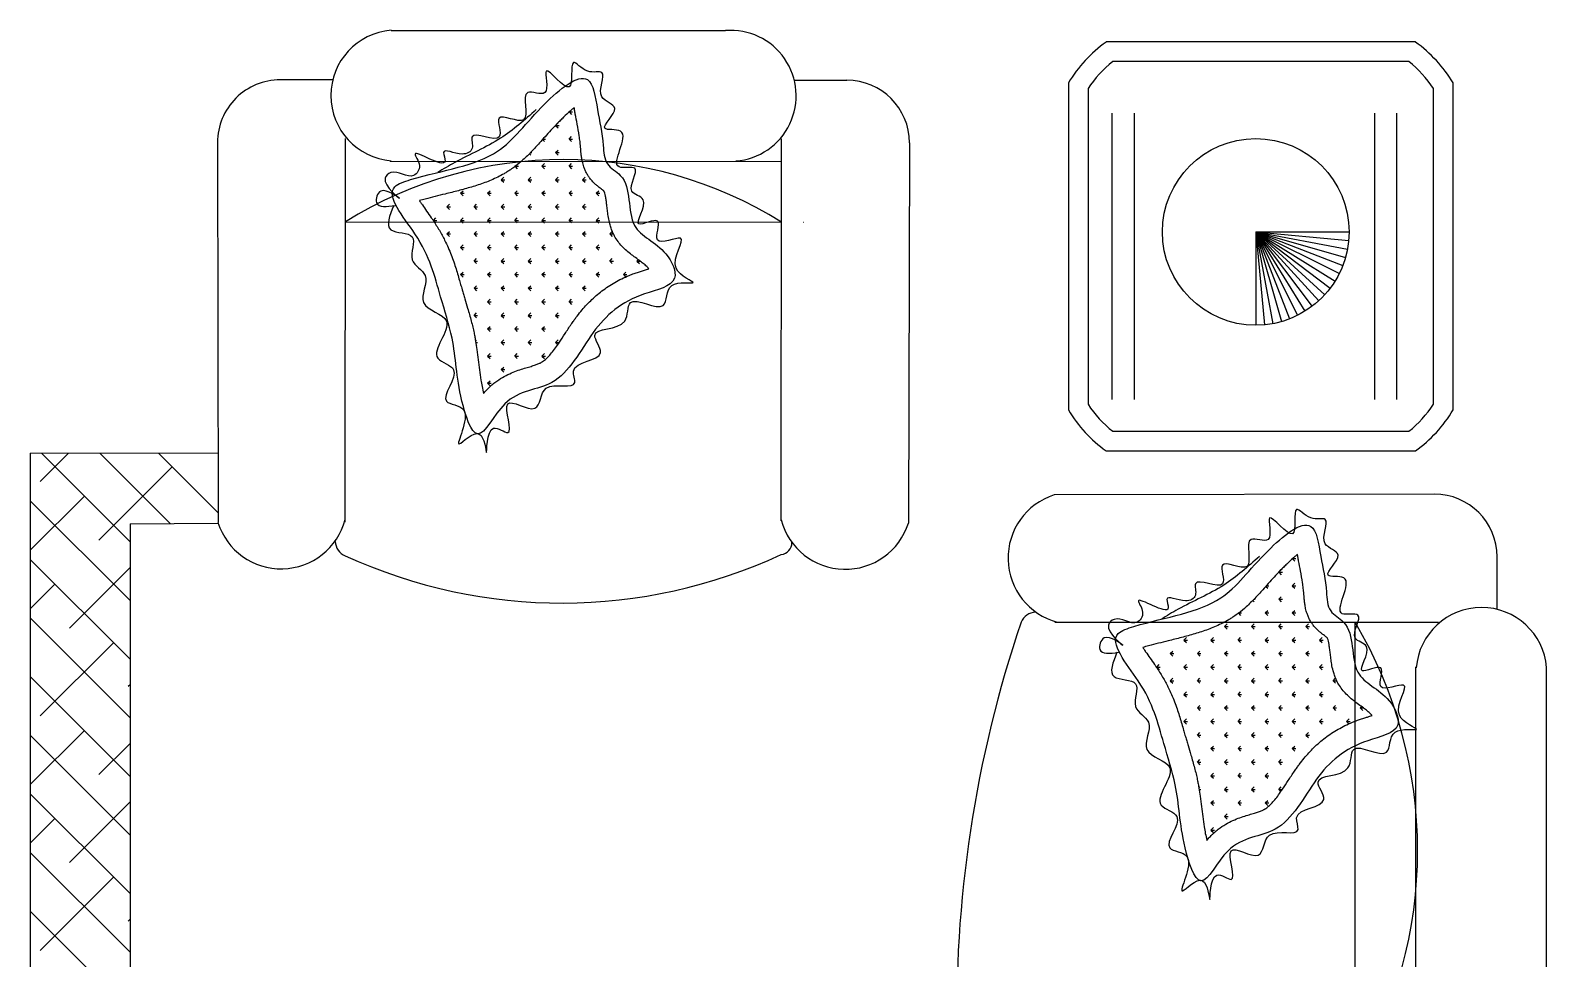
# Model space of a CAD drawing. Header units: millimetres. Extents: x 356 to 23963, y 1202 to 21076.
# Drawn here: x 21744 to 23751, y 3889 to 5118 of the extents above; entities that cross this region are included whole.
import ezdxf

# ---------------------------------------------------------------- set-up
doc = ezdxf.new("R2010")
doc.units = ezdxf.units.MM

msp = doc.modelspace()

# ---------------------------------------------------------------- linework, layer by layer
at = {"color": 0}
for p, q in [((22221.2, 5118.3), (22664, 5118)), ((23577.4, 5102.9), (23167.8, 5102.9)), ((23568.7, 5076.9), (23176.6, 5076.9)), ((22144, 5052.8), (22074.4, 5052.8)), ((22755.1, 5052.3), (22824.7, 5052.3)), ((23118, 5048.7), (23118, 4615.6)), ((23143.9, 5041.2), (23143.9, 4623.1)), ((23601.4, 4623.1), (23601.4, 5041.2)), ((23627.3, 4615.6), (23627.3, 5048.7)), ((22457, 5010.2), (22460.2, 5007)), ((22457.2, 5010.4), (22461.6, 5010.4)), ((23175.5, 5008.6), (23175.5, 4629.4)), ((23204.8, 5008.6), (23204.8, 4629.4)), ((23523.1, 5008.6), (23523.1, 4629.4)), ((23552.4, 5008.6), (23552.4, 4629.4)), ((22438.9, 4992.4), (22442.2, 4995.8)), ((22438.9, 4992.4), (22443.6, 4992.4)), ((22438.9, 4992.4), (22442.2, 4989)), ((21991.4, 4969.9), (21992.1, 4466.6)), ((22160.5, 4467.1), (22160.9, 4975.2)), ((22421.7, 4973.7), (22424.3, 4971.1)), ((22422.3, 4974.4), (22425.7, 4974.4)), ((22438.9, 4956.5), (22442.2, 4959.8)), ((22456.8, 4974.4), (22460.2, 4977.8)), ((22456.8, 4974.4), (22461.6, 4974.4)), ((22456.8, 4974.4), (22460.2, 4971.1)), ((22737.7, 4468.8), (22738.1, 4974.8)), ((22907.6, 4969.2), (22906.1, 4465.9)), ((22220.2, 4945.2), (22738, 4944.8)), ((22404.4, 4955), (22406.3, 4953.1)), ((22405.8, 4956.5), (22407.7, 4956.5)), ((22420.9, 4938.5), (22424.3, 4941.9)), ((22438.9, 4956.5), (22442.2, 4953.1)), ((22438.9, 4956.5), (22443.6, 4956.5)), ((22456.8, 4938.5), (22460.2, 4941.9)), ((22367, 4920.5), (22370.4, 4923.9)), ((22367, 4920.5), (22371.8, 4920.5)), ((22367, 4920.5), (22370.4, 4917.2)), ((22385.4, 4938.1), (22388.3, 4935.1)), ((22386, 4938.5), (22389.7, 4938.5)), ((22402.9, 4920.5), (22406.3, 4923.9)), ((22402.9, 4920.5), (22407.7, 4920.5)), ((22402.9, 4920.5), (22406.3, 4917.2)), ((22420.9, 4938.5), (22425.7, 4938.5)), ((22420.9, 4938.5), (22424.3, 4935.1)), ((22438.9, 4920.5), (22442.2, 4923.9)), ((22438.9, 4920.5), (22443.6, 4920.5)), ((22438.9, 4920.5), (22442.2, 4917.2)), ((22456.8, 4938.5), (22461.6, 4938.5)), ((22456.8, 4938.5), (22460.2, 4935.1)), ((22474.8, 4920.5), (22478.2, 4923.9)), ((22474.8, 4920.5), (22479.6, 4920.5)), ((22474.8, 4920.5), (22478.2, 4917.2)), ((22313.1, 4902.6), (22316.5, 4905.9)), ((22313.1, 4902.6), (22317.9, 4902.6)), ((22313.1, 4902.6), (22316.5, 4899.2)), ((22349, 4902.6), (22352.4, 4905.9)), ((22349, 4902.6), (22352.4, 4899.2)), ((22349, 4902.6), (22353.8, 4902.6)), ((22385, 4902.6), (22388.3, 4905.9)), ((22385, 4902.6), (22389.7, 4902.6)), ((22385, 4902.6), (22388.3, 4899.2)), ((22420.9, 4902.6), (22424.3, 4905.9)), ((22420.9, 4902.6), (22425.7, 4902.6)), ((22420.9, 4902.6), (22424.3, 4899.2)), ((22456.8, 4902.6), (22460.2, 4905.9)), ((22456.8, 4902.6), (22460.2, 4899.2)), ((22456.8, 4902.6), (22461.6, 4902.6)), ((22492.8, 4902.6), (22496.1, 4905.9)), ((22492.8, 4902.6), (22497.5, 4902.6)), ((22492.8, 4902.6), (22496.1, 4899.2)), ((22262.2, 4887.6), (22262.6, 4888)), ((22295.1, 4884.6), (22298.5, 4888)), ((22295.1, 4884.6), (22299.9, 4884.6)), ((22295.1, 4884.6), (22298.5, 4881.2)), ((22331.1, 4884.6), (22334.4, 4888)), ((22331.1, 4884.6), (22335.8, 4884.6)), ((22331.1, 4884.6), (22334.4, 4881.2)), ((22367, 4884.6), (22370.4, 4888)), ((22367, 4884.6), (22371.8, 4884.6)), ((22367, 4884.6), (22370.4, 4881.2)), ((22402.9, 4884.6), (22406.3, 4888)), ((22402.9, 4884.6), (22407.7, 4884.6)), ((22402.9, 4884.6), (22406.3, 4881.2)), ((22438.9, 4884.6), (22442.2, 4888)), ((22438.9, 4884.6), (22443.6, 4884.6)), ((22438.9, 4884.6), (22442.2, 4881.2)), ((22474.8, 4884.6), (22478.2, 4888)), ((22474.8, 4884.6), (22478.2, 4881.2)), ((22474.8, 4884.6), (22479.6, 4884.6)), ((22160.8, 4864.7), (22738, 4864.3)), ((22277.2, 4866.6), (22280.5, 4870)), ((22277.2, 4866.6), (22281.9, 4866.6)), ((22277.2, 4866.6), (22280.5, 4863.3)), ((22313.1, 4866.6), (22316.5, 4870)), ((22313.1, 4866.6), (22317.9, 4866.6)), ((22313.1, 4866.6), (22316.5, 4863.3)), ((22349, 4866.6), (22352.4, 4870)), ((22349, 4866.6), (22352.4, 4863.3)), ((22349, 4866.6), (22353.8, 4866.6)), ((22385, 4866.6), (22388.3, 4870)), ((22385, 4866.6), (22389.7, 4866.6)), ((22385, 4866.6), (22388.3, 4863.3)), ((22420.9, 4866.6), (22424.3, 4870)), ((22420.9, 4866.6), (22425.7, 4866.6)), ((22420.9, 4866.6), (22424.3, 4863.3)), ((22456.8, 4866.6), (22460.2, 4870)), ((22456.8, 4866.6), (22461.6, 4866.6)), ((22456.8, 4866.6), (22460.2, 4863.3)), ((22492.8, 4866.6), (22496.1, 4870)), ((22492.8, 4866.6), (22497.5, 4866.6)), ((22492.8, 4866.6), (22496.1, 4863.3)), ((22767.3, 4864.3), (22767.5, 4864.3)), ((22295.1, 4848.7), (22298.5, 4852)), ((22295.1, 4848.7), (22298.5, 4845.3)), ((22295.1, 4848.7), (22299.9, 4848.7)), ((22331.1, 4848.7), (22334.4, 4852)), ((22331.1, 4848.7), (22334.4, 4845.3)), ((22331.1, 4848.7), (22335.8, 4848.7)), ((22367, 4848.7), (22370.4, 4852)), ((22367, 4848.7), (22371.8, 4848.7)), ((22367, 4848.7), (22370.4, 4845.3)), ((22402.9, 4848.7), (22406.3, 4852)), ((22402.9, 4848.7), (22406.3, 4845.3)), ((22402.9, 4848.7), (22407.7, 4848.7)), ((22438.9, 4848.7), (22442.2, 4852)), ((22438.9, 4848.7), (22442.2, 4845.3)), ((22438.9, 4848.7), (22443.6, 4848.7)), ((22474.8, 4848.7), (22478.2, 4852)), ((22474.8, 4848.7), (22479.6, 4848.7)), ((22474.8, 4848.7), (22478.2, 4845.3)), ((22510.7, 4848.7), (22514.1, 4852)), ((22510.7, 4848.7), (22515.5, 4848.7)), ((22510.7, 4848.7), (22514.1, 4845.3)), ((23366, 4851.4), (23489.6, 4851.4)), ((23366, 4851.4), (23489.1, 4840)), ((23366, 4851.4), (23487.5, 4828.7)), ((23366, 4851.4), (23484.9, 4817.6)), ((23366, 4851.4), (23481.3, 4806.8)), ((23366, 4851.4), (23476.7, 4796.3)), ((23366, 4851.4), (23471.1, 4786.4)), ((23366, 4851.4), (23464.7, 4777)), ((23366, 4851.4), (23457.4, 4768.2)), ((23366, 4851.4), (23449.3, 4760.1)), ((23366, 4851.4), (23440.5, 4752.8)), ((23366, 4851.4), (23431.1, 4746.4)), ((23366, 4851.4), (23421.1, 4740.8)), ((23366, 4851.4), (23410.7, 4736.2)), ((23366, 4851.4), (23399.9, 4732.6)), ((23366, 4851.4), (23388.7, 4729.9)), ((23366, 4851.4), (23377.4, 4728.4)), ((23366, 4851.4), (23366, 4727.8)), ((22313.1, 4830.7), (22316.5, 4834.1)), ((22313.1, 4830.7), (22317.9, 4830.7)), ((22313.1, 4830.7), (22316.5, 4827.3)), ((22349, 4830.7), (22352.4, 4834.1)), ((22349, 4830.7), (22352.4, 4827.3)), ((22349, 4830.7), (22353.8, 4830.7)), ((22385, 4830.7), (22388.3, 4834.1)), ((22385, 4830.7), (22389.7, 4830.7)), ((22385, 4830.7), (22388.3, 4827.3)), ((22420.9, 4830.7), (22424.3, 4834.1)), ((22420.9, 4830.7), (22425.7, 4830.7)), ((22420.9, 4830.7), (22424.3, 4827.3)), ((22456.8, 4830.7), (22460.2, 4834.1)), ((22456.8, 4830.7), (22460.2, 4827.3)), ((22456.8, 4830.7), (22461.6, 4830.7)), ((22492.8, 4830.7), (22496.1, 4834.1)), ((22492.8, 4830.7), (22496.1, 4827.3)), ((22492.8, 4830.7), (22497.5, 4830.7)), ((22313.1, 4794.8), (22316.5, 4798.1)), ((22331.1, 4812.7), (22334.4, 4816.1)), ((22331.1, 4812.7), (22334.4, 4809.4)), ((22331.1, 4812.7), (22335.8, 4812.7)), ((22349, 4794.8), (22352.4, 4798.1)), ((22367, 4812.7), (22370.4, 4816.1)), ((22367, 4812.7), (22370.4, 4809.4)), ((22367, 4812.7), (22371.8, 4812.7)), ((22385, 4794.8), (22388.3, 4798.1)), ((22402.9, 4812.7), (22406.3, 4816.1)), ((22402.9, 4812.7), (22406.3, 4809.4)), ((22402.9, 4812.7), (22407.7, 4812.7)), ((22420.9, 4794.8), (22424.3, 4798.1)), ((22438.9, 4812.7), (22442.2, 4816.1)), ((22438.9, 4812.7), (22443.6, 4812.7)), ((22438.9, 4812.7), (22442.2, 4809.4)), ((22456.8, 4794.8), (22460.2, 4798.1)), ((22474.8, 4812.7), (22478.2, 4816.1)), ((22474.8, 4812.7), (22478.2, 4809.4)), ((22474.8, 4812.7), (22479.6, 4812.7)), ((22492.8, 4794.8), (22496.1, 4798.1)), ((22510.7, 4812.7), (22514.1, 4816.1)), ((22510.7, 4812.7), (22515.5, 4812.7)), ((22510.7, 4812.7), (22514.1, 4809.4)), ((22528.7, 4794.8), (22532.1, 4798.1)), ((22546.7, 4812.7), (22548.5, 4814.6)), ((22546.7, 4812.7), (22550, 4809.4)), ((22546.7, 4812.7), (22551, 4812.7)), ((22313.1, 4794.8), (22317.9, 4794.8)), ((22313.1, 4794.8), (22316.5, 4791.4)), ((22331.1, 4776.8), (22334.4, 4780.2)), ((22349, 4794.8), (22352.4, 4791.4)), ((22349, 4794.8), (22353.8, 4794.8)), ((22367, 4776.8), (22370.4, 4780.2)), ((22385, 4794.8), (22388.3, 4791.4)), ((22385, 4794.8), (22389.7, 4794.8)), ((22402.9, 4776.8), (22406.3, 4780.2)), ((22420.9, 4794.8), (22425.7, 4794.8)), ((22420.9, 4794.8), (22424.3, 4791.4)), ((22438.9, 4776.8), (22442.2, 4780.2)), ((22456.8, 4794.8), (22461.6, 4794.8)), ((22456.8, 4794.8), (22460.2, 4791.4)), ((22474.8, 4776.8), (22478.2, 4780.2)), ((22492.8, 4794.8), (22497.5, 4794.8)), ((22492.8, 4794.8), (22496.1, 4791.4)), ((22528.7, 4794.8), (22533.5, 4794.8)), ((22528.7, 4794.8), (22531.8, 4791.7)), ((22331.1, 4776.8), (22335.8, 4776.8)), ((22331.1, 4776.8), (22334.4, 4773.4)), ((22349, 4758.8), (22352.4, 4762.2)), ((22349, 4758.8), (22352.4, 4755.5)), ((22349, 4758.8), (22353.8, 4758.8)), ((22367, 4776.8), (22371.8, 4776.8)), ((22367, 4776.8), (22370.4, 4773.4)), ((22385, 4758.8), (22388.3, 4762.2)), ((22385, 4758.8), (22389.7, 4758.8)), ((22385, 4758.8), (22388.3, 4755.5)), ((22402.9, 4776.8), (22406.3, 4773.4)), ((22402.9, 4776.8), (22407.7, 4776.8)), ((22420.9, 4758.8), (22424.3, 4762.2)), ((22420.9, 4758.8), (22425.7, 4758.8)), ((22420.9, 4758.8), (22424.3, 4755.5)), ((22438.9, 4776.8), (22442.2, 4773.4)), ((22438.9, 4776.8), (22443.6, 4776.8)), ((22456.8, 4758.8), (22460.2, 4762.2)), ((22456.8, 4758.8), (22460.2, 4755.5)), ((22456.8, 4758.8), (22461.6, 4758.8)), ((22474.8, 4776.8), (22479.6, 4776.8)), ((22474.8, 4776.8), (22478.2, 4773.4)), ((22331.1, 4740.9), (22334.4, 4744.2)), ((22331.1, 4740.9), (22335.8, 4740.9)), ((22331.1, 4740.9), (22334.4, 4737.5)), ((22367, 4740.9), (22370.4, 4744.2)), ((22367, 4740.9), (22371.8, 4740.9)), ((22367, 4740.9), (22370.4, 4737.5)), ((22402.9, 4740.9), (22406.3, 4744.2)), ((22402.9, 4740.9), (22407.7, 4740.9)), ((22402.9, 4740.9), (22406.3, 4737.5)), ((22438.9, 4740.9), (22442.2, 4744.2)), ((22438.9, 4740.9), (22442.2, 4737.5)), ((22438.9, 4740.9), (22443.6, 4740.9)), ((22349, 4722.9), (22352.4, 4726.3)), ((22349, 4722.9), (22352.4, 4719.5)), ((22349, 4722.9), (22353.8, 4722.9)), ((22385, 4722.9), (22388.3, 4726.3)), ((22385, 4722.9), (22389.7, 4722.9)), ((22385, 4722.9), (22388.3, 4719.5)), ((22420.9, 4722.9), (22424.3, 4726.3)), ((22420.9, 4722.9), (22425.7, 4722.9)), ((22420.9, 4722.9), (22424.3, 4719.5)), ((22333.1, 4706.9), (22334.4, 4708.3)), ((22333.4, 4704.9), (22335.8, 4704.9)), ((22333.8, 4702.2), (22334.4, 4701.6)), ((22367, 4704.9), (22370.4, 4708.3)), ((22367, 4704.9), (22370.4, 4701.6)), ((22367, 4704.9), (22371.8, 4704.9)), ((22402.9, 4704.9), (22406.3, 4708.3)), ((22402.9, 4704.9), (22407.7, 4704.9)), ((22402.9, 4704.9), (22406.3, 4701.6)), ((22438.9, 4704.9), (22442.2, 4708.3)), ((22438.9, 4704.9), (22441.8, 4702)), ((22438.9, 4704.9), (22443.6, 4704.9)), ((22349, 4687), (22352.4, 4690.3)), ((22349, 4687), (22353.8, 4687)), ((22349, 4687), (22352.4, 4683.6)), ((22385, 4687), (22388.3, 4690.3)), ((22385, 4687), (22389.7, 4687)), ((22385, 4687), (22388.3, 4683.6)), ((22420.9, 4687), (22424.3, 4690.3)), ((22420.9, 4687), (22425.7, 4687)), ((22420.9, 4687), (22424.3, 4683.6)), ((22367, 4669), (22370.4, 4672.4)), ((22367, 4669), (22371.8, 4669)), ((22367, 4669), (22370.4, 4665.6)), ((22349, 4651), (22352.4, 4654.4)), ((22349, 4651), (22353.8, 4651)), ((22349, 4651), (22352.4, 4647.7)), ((23176.6, 4587.4), (23568.7, 4587.4)), ((21743.6, 4558.4), (21991.9, 4558.7)), ((21743.6, 4558.4), (21743.6, 2198.3)), ((21794.3, 4558.4), (21756.8, 4521)), ((21875.8, 4440.9), (21758.2, 4558.4)), ((21929.3, 4464.9), (21835.8, 4558.4)), ((21992, 4479.8), (21913.4, 4558.4)), ((23167.8, 4561.5), (23577.4, 4561.5)), ((21931.5, 4540.4), (21834.5, 4443.3)), ((21815.1, 4501.6), (21743.6, 4430.1)), ((23602.5, 4504.1), (23099.2, 4503.1)), ((21875.8, 4363.2), (21743.6, 4495.4)), ((21875.8, 4464.9), (21992.3, 4465.9)), ((21875.8, 4464.9), (21875.8, 2284)), ((21875.8, 4285.6), (21743.6, 4417.8)), ((23414.6, 4418.6), (23417.8, 4415.4)), ((23414.7, 4418.8), (23419.2, 4418.8)), ((23685.5, 4351.6), (23685.5, 4421.2)), ((21875.8, 4407), (21795.6, 4326.9)), ((23396.5, 4400.8), (23399.8, 4404.2)), ((23396.5, 4400.8), (23401.2, 4400.8)), ((23396.5, 4400.8), (23399.8, 4397.4)), ((21776.2, 4385.1), (21743.6, 4352.5)), ((23379.2, 4382.1), (23381.9, 4379.5)), ((23379.9, 4382.8), (23383.3, 4382.8)), ((23414.4, 4382.8), (23417.8, 4386.2)), ((23414.4, 4382.8), (23417.8, 4379.5)), ((23414.4, 4382.8), (23419.2, 4382.8)), ((23362, 4363.4), (23363.9, 4361.5)), ((23363.4, 4364.9), (23365.3, 4364.9)), ((23396.5, 4364.9), (23399.8, 4368.2)), ((23396.5, 4364.9), (23399.8, 4361.5)), ((23396.5, 4364.9), (23401.2, 4364.9)), ((21875.8, 4208), (21743.6, 4340.2)), ((23343, 4346.5), (23345.9, 4343.5)), ((23343.5, 4346.9), (23347.3, 4346.9)), ((23378.5, 4346.9), (23381.9, 4350.3)), ((23378.5, 4346.9), (23383.3, 4346.9)), ((23378.5, 4346.9), (23381.9, 4343.5)), ((23414.4, 4346.9), (23417.8, 4350.3)), ((23414.4, 4346.9), (23419.2, 4346.9)), ((23414.4, 4346.9), (23417.8, 4343.5)), ((23099.9, 4334.6), (23608, 4334.6)), ((23324.6, 4328.9), (23328, 4332.3)), ((23324.6, 4328.9), (23328, 4325.6)), ((23324.6, 4328.9), (23329.4, 4328.9)), ((23360.5, 4328.9), (23363.9, 4332.3)), ((23360.5, 4328.9), (23365.3, 4328.9)), ((23360.5, 4328.9), (23363.9, 4325.6)), ((23396.5, 4328.9), (23399.8, 4332.3)), ((23396.5, 4328.9), (23399.8, 4325.6)), ((23396.5, 4328.9), (23401.2, 4328.9)), ((23432.4, 4328.9), (23435.8, 4332.3)), ((23432.4, 4328.9), (23437.2, 4328.9)), ((23432.4, 4328.9), (23435.8, 4325.6)), ((23497.5, 2505.6), (23497.5, 4334.6)), ((21853.9, 4307.5), (21756.8, 4210.5)), ((23219.8, 4296), (23220.2, 4296.4)), ((23252.7, 4293), (23256.1, 4296.4)), ((23270.7, 4311), (23274.1, 4314.3)), ((23270.7, 4311), (23274.1, 4307.6)), ((23270.7, 4311), (23275.5, 4311)), ((23288.7, 4293), (23292, 4296.4)), ((23306.6, 4311), (23310, 4314.3)), ((23306.6, 4311), (23310, 4307.6)), ((23306.6, 4311), (23311.4, 4311)), ((23324.6, 4293), (23328, 4296.4)), ((23342.6, 4311), (23345.9, 4314.3)), ((23342.6, 4311), (23347.3, 4311)), ((23342.6, 4311), (23345.9, 4307.6)), ((23360.5, 4293), (23363.9, 4296.4)), ((23378.5, 4311), (23381.9, 4314.3)), ((23378.5, 4311), (23383.3, 4311)), ((23378.5, 4311), (23381.9, 4307.6)), ((23396.5, 4293), (23399.8, 4296.4)), ((23414.4, 4311), (23417.8, 4314.3)), ((23414.4, 4311), (23419.2, 4311)), ((23414.4, 4311), (23417.8, 4307.6)), ((23432.4, 4293), (23435.8, 4296.4)), ((23450.4, 4311), (23453.7, 4314.3)), ((23450.4, 4311), (23455.1, 4311)), ((23450.4, 4311), (23453.7, 4307.6)), ((23234.8, 4275), (23238.1, 4278.4)), ((23252.7, 4293), (23257.5, 4293)), ((23252.7, 4293), (23256.1, 4289.6)), ((23270.7, 4275), (23274.1, 4278.4)), ((23288.7, 4293), (23292, 4289.6)), ((23288.7, 4293), (23293.4, 4293)), ((23306.6, 4275), (23310, 4278.4)), ((23324.6, 4293), (23329.4, 4293)), ((23324.6, 4293), (23328, 4289.6)), ((23342.6, 4275), (23345.9, 4278.4)), ((23360.5, 4293), (23365.3, 4293)), ((23360.5, 4293), (23363.9, 4289.6)), ((23378.5, 4275), (23381.9, 4278.4)), ((23396.5, 4293), (23401.2, 4293)), ((23396.5, 4293), (23399.8, 4289.6)), ((23414.4, 4275), (23417.8, 4278.4)), ((23432.4, 4293), (23437.2, 4293)), ((23432.4, 4293), (23435.8, 4289.6)), ((23450.4, 4275), (23453.7, 4278.4)), ((21875.8, 4130.4), (21743.6, 4262.6)), ((23234.8, 4275), (23238.1, 4271.7)), ((23234.8, 4275), (23239.5, 4275)), ((23252.7, 4257.1), (23256.1, 4260.4)), ((23252.7, 4257.1), (23257.5, 4257.1)), ((23252.7, 4257.1), (23256.1, 4253.7)), ((23270.7, 4275), (23274.1, 4271.7)), ((23270.7, 4275), (23275.5, 4275)), ((23288.7, 4257.1), (23292, 4260.4)), ((23288.7, 4257.1), (23293.4, 4257.1)), ((23288.7, 4257.1), (23292, 4253.7)), ((23306.6, 4275), (23310, 4271.7)), ((23306.6, 4275), (23311.4, 4275)), ((23324.6, 4257.1), (23328, 4260.4)), ((23324.6, 4257.1), (23329.4, 4257.1)), ((23324.6, 4257.1), (23328, 4253.7)), ((23342.6, 4275), (23347.3, 4275)), ((23342.6, 4275), (23345.9, 4271.7)), ((23360.5, 4257.1), (23363.9, 4260.4)), ((23360.5, 4257.1), (23365.3, 4257.1)), ((23360.5, 4257.1), (23363.9, 4253.7)), ((23378.5, 4275), (23383.3, 4275)), ((23378.5, 4275), (23381.9, 4271.7)), ((23396.5, 4257.1), (23399.8, 4260.4)), ((23396.5, 4257.1), (23401.2, 4257.1)), ((23396.5, 4257.1), (23399.8, 4253.7)), ((23414.4, 4275), (23419.2, 4275)), ((23414.4, 4275), (23417.8, 4271.7)), ((23432.4, 4257.1), (23435.8, 4260.4)), ((23432.4, 4257.1), (23437.2, 4257.1)), ((23432.4, 4257.1), (23435.8, 4253.7)), ((23450.4, 4275), (23455.1, 4275)), ((23450.4, 4275), (23453.7, 4271.7)), ((23468.3, 4257.1), (23471.7, 4260.4)), ((23468.3, 4257.1), (23473.1, 4257.1)), ((23468.3, 4257.1), (23471.7, 4253.7)), ((23578, 2565), (23578, 4275.3)), ((23751.1, 2565.8), (23751.1, 4274.5)), ((21875.8, 4251.8), (21873.3, 4249.3)), ((23270.7, 4239.1), (23274.1, 4242.5)), ((23270.7, 4239.1), (23274.1, 4235.7)), ((23270.7, 4239.1), (23275.5, 4239.1)), ((23306.6, 4239.1), (23310, 4242.5)), ((23306.6, 4239.1), (23310, 4235.7)), ((23306.6, 4239.1), (23311.4, 4239.1)), ((23342.6, 4239.1), (23345.9, 4242.5)), ((23342.6, 4239.1), (23347.3, 4239.1)), ((23342.6, 4239.1), (23345.9, 4235.7)), ((23378.5, 4239.1), (23381.9, 4242.5)), ((23378.5, 4239.1), (23383.3, 4239.1)), ((23378.5, 4239.1), (23381.9, 4235.7)), ((23414.4, 4239.1), (23417.8, 4242.5)), ((23414.4, 4239.1), (23419.2, 4239.1)), ((23414.4, 4239.1), (23417.8, 4235.7)), ((23450.4, 4239.1), (23453.7, 4242.5)), ((23450.4, 4239.1), (23455.1, 4239.1)), ((23450.4, 4239.1), (23453.7, 4235.7)), ((23288.7, 4221.1), (23292, 4224.5)), ((23288.7, 4221.1), (23293.4, 4221.1)), ((23288.7, 4221.1), (23292, 4217.8)), ((23324.6, 4221.1), (23328, 4224.5)), ((23324.6, 4221.1), (23328, 4217.8)), ((23324.6, 4221.1), (23329.4, 4221.1)), ((23360.5, 4221.1), (23363.9, 4224.5)), ((23360.5, 4221.1), (23365.3, 4221.1)), ((23360.5, 4221.1), (23363.9, 4217.8)), ((23396.5, 4221.1), (23399.8, 4224.5)), ((23396.5, 4221.1), (23401.2, 4221.1)), ((23396.5, 4221.1), (23399.8, 4217.8)), ((23432.4, 4221.1), (23435.8, 4224.5)), ((23432.4, 4221.1), (23435.8, 4217.8)), ((23432.4, 4221.1), (23437.2, 4221.1)), ((23468.3, 4221.1), (23471.7, 4224.5)), ((23468.3, 4221.1), (23473.1, 4221.1)), ((23468.3, 4221.1), (23471.7, 4217.8)), ((23504.3, 4221.1), (23506.1, 4222.9)), ((23504.3, 4221.1), (23508.6, 4221.1)), ((23504.3, 4221.1), (23507.6, 4217.8)), ((23270.7, 4203.2), (23274.1, 4206.5)), ((23270.7, 4203.2), (23275.5, 4203.2)), ((23270.7, 4203.2), (23274.1, 4199.8)), ((23306.6, 4203.2), (23310, 4206.5)), ((23306.6, 4203.2), (23310, 4199.8)), ((23306.6, 4203.2), (23311.4, 4203.2)), ((23342.6, 4203.2), (23345.9, 4206.5)), ((23342.6, 4203.2), (23347.3, 4203.2)), ((23342.6, 4203.2), (23345.9, 4199.8)), ((23378.5, 4203.2), (23381.9, 4206.5)), ((23378.5, 4203.2), (23383.3, 4203.2)), ((23378.5, 4203.2), (23381.9, 4199.8)), ((23414.4, 4203.2), (23417.8, 4206.5)), ((23414.4, 4203.2), (23419.2, 4203.2)), ((23414.4, 4203.2), (23417.8, 4199.8)), ((23450.4, 4203.2), (23453.7, 4206.5)), ((23450.4, 4203.2), (23453.7, 4199.8)), ((23450.4, 4203.2), (23455.1, 4203.2)), ((23486.3, 4203.2), (23489.7, 4206.5)), ((23486.3, 4203.2), (23489.3, 4200.1)), ((23486.3, 4203.2), (23491.1, 4203.2)), ((21815.1, 4191.1), (21743.6, 4119.6)), ((21875.8, 4052.8), (21743.6, 4184.9)), ((23288.7, 4185.2), (23292, 4188.6)), ((23288.7, 4185.2), (23293.4, 4185.2)), ((23288.7, 4185.2), (23292, 4181.8)), ((23324.6, 4185.2), (23328, 4188.6)), ((23324.6, 4185.2), (23329.4, 4185.2)), ((23324.6, 4185.2), (23328, 4181.8)), ((23360.5, 4185.2), (23363.9, 4188.6)), ((23360.5, 4185.2), (23365.3, 4185.2)), ((23360.5, 4185.2), (23363.9, 4181.8)), ((23396.5, 4185.2), (23399.8, 4188.6)), ((23396.5, 4185.2), (23401.2, 4185.2)), ((23396.5, 4185.2), (23399.8, 4181.8)), ((23432.4, 4185.2), (23435.8, 4188.6)), ((23432.4, 4185.2), (23437.2, 4185.2)), ((23432.4, 4185.2), (23435.8, 4181.8)), ((21875.8, 4174.2), (21834.5, 4132.9)), ((23306.6, 4167.2), (23310, 4170.6)), ((23306.6, 4167.2), (23310, 4163.9)), ((23306.6, 4167.2), (23311.4, 4167.2)), ((23342.6, 4167.2), (23345.9, 4170.6)), ((23342.6, 4167.2), (23347.3, 4167.2)), ((23342.6, 4167.2), (23345.9, 4163.9)), ((23378.5, 4167.2), (23381.9, 4170.6)), ((23378.5, 4167.2), (23383.3, 4167.2)), ((23378.5, 4167.2), (23381.9, 4163.9)), ((23414.4, 4167.2), (23417.8, 4170.6)), ((23414.4, 4167.2), (23419.2, 4167.2)), ((23414.4, 4167.2), (23417.8, 4163.9)), ((23288.7, 4149.3), (23292, 4152.6)), ((23288.7, 4149.3), (23293.4, 4149.3)), ((23288.7, 4149.3), (23292, 4145.9)), ((23324.6, 4149.3), (23328, 4152.6)), ((23324.6, 4149.3), (23329.4, 4149.3)), ((23324.6, 4149.3), (23328, 4145.9)), ((23360.5, 4149.3), (23363.9, 4152.6)), ((23360.5, 4149.3), (23365.3, 4149.3)), ((23360.5, 4149.3), (23363.9, 4145.9)), ((23396.5, 4149.3), (23399.8, 4152.6)), ((23396.5, 4149.3), (23401.2, 4149.3)), ((23396.5, 4149.3), (23399.8, 4145.9)), ((23290.6, 4115.3), (23292, 4116.7)), ((23306.6, 4131.3), (23310, 4134.7)), ((23306.6, 4131.3), (23311.4, 4131.3)), ((23306.6, 4131.3), (23310, 4127.9)), ((23324.6, 4113.3), (23328, 4116.7)), ((23342.6, 4131.3), (23345.9, 4134.7)), ((23342.6, 4131.3), (23345.9, 4127.9)), ((23342.6, 4131.3), (23347.3, 4131.3)), ((23360.5, 4113.3), (23363.9, 4116.7)), ((23378.5, 4131.3), (23381.9, 4134.7)), ((23378.5, 4131.3), (23381.9, 4127.9)), ((23378.5, 4131.3), (23383.3, 4131.3)), ((23396.5, 4113.3), (23399.8, 4116.7)), ((21875.8, 3975.2), (21743.6, 4107.3)), ((21875.8, 4096.6), (21795.6, 4016.5)), ((23291, 4113.3), (23293.4, 4113.3)), ((23291.4, 4110.6), (23292, 4110)), ((23306.6, 4095.4), (23310, 4098.7)), ((23324.6, 4113.3), (23329.4, 4113.3)), ((23324.6, 4113.3), (23328, 4110)), ((23342.6, 4095.4), (23345.9, 4098.7)), ((23360.5, 4113.3), (23363.9, 4110)), ((23360.5, 4113.3), (23365.3, 4113.3)), ((23378.5, 4095.4), (23381.9, 4098.7)), ((23396.5, 4113.3), (23401.2, 4113.3)), ((23396.5, 4113.3), (23399.4, 4110.4)), ((23306.6, 4095.4), (23310, 4092)), ((23306.6, 4095.4), (23311.4, 4095.4)), ((23324.6, 4077.4), (23328, 4080.8)), ((23324.6, 4077.4), (23329.4, 4077.4)), ((23324.6, 4077.4), (23328, 4074)), ((23342.6, 4095.4), (23345.9, 4092)), ((23342.6, 4095.4), (23347.3, 4095.4)), ((23378.5, 4095.4), (23383.3, 4095.4)), ((23378.5, 4095.4), (23381.9, 4092)), ((21776.2, 4074.7), (21743.6, 4042)), ((23306.6, 4059.4), (23310, 4062.8)), ((23306.6, 4059.4), (23310, 4056.1)), ((23306.6, 4059.4), (23311.4, 4059.4)), ((21875.8, 3897.5), (21743.6, 4029.7)), ((21853.9, 3997.1), (21756.8, 3900)), ((21875.8, 3819.9), (21743.6, 3952.1)), ((21875.8, 3941.3), (21873.3, 3938.8))]:
    msp.add_line(p, q, dxfattribs=at)
msp.add_circle((23366, 4851.4), 123.6, dxfattribs=at)
for centre, radius, start, end in [((22228.1, 5032), 86.6, 94.6, 265.4845), ((22670.9, 5031.7), 86.6, 274.4297, 94.6), ((23274.3, 4954.8), 182.3, 125.714, 149.0098), ((23471, 4954.8), 182.3, 30.9902, 54.286), ((23274.3, 4954.8), 156.4, 128.6692, 146.4696), ((23471, 4954.8), 156.4, 33.5304, 51.3308), ((22074.4, 4969.8), 83, 89.9571, 179.9571), ((22824.6, 4969.3), 83, 359.9571, 89.9571), ((22449.1, 4402.3), 544.9, 57.9748, 121.9394), ((23274.3, 4709.5), 156.4, 213.5304, 231.3308), ((23471, 4709.5), 156.4, 308.6692, 326.4696), ((23274.3, 4709.5), 182.3, 210.9902, 234.286), ((23471, 4709.5), 182.3, 305.714, 329.0098), ((23125.8, 4419.5), 87.8, 107.6382, 255.1195), ((23602.5, 4421.2), 83, 0, 90), ((22075.7, 4493.1), 87.8, 197.5953, 345.0766), ((22822.5, 4492.5), 87.8, 194.8376, 342.3189), ((22168.8, 4442.4), 21.6, 182.1263, 247.2276), ((22735.5, 4440.4), 16.4, 277.4073, 358.9882), ((22447.3, 5048.2), 688.2, 245.3709, 294.9551), ((23075.2, 4326.3), 21.6, 92.1692, 157.2705), ((23664.8, 4267.5), 86.6, 4.6429, 175.5274), ((24576.8, 3818.4), 1606.7, 161.2571, 181.5339), ((22987.2, 4032.2), 593.1, 329.3408, 30.6592)]:
    msp.add_arc(centre, radius, start, end, dxfattribs=at)
at = {"color": 0, "extrusion": (0, 0, -1)}
for centre in [(-22494.4, 5013.3), (-23452, 4421.7)]:
    msp.add_arc(centre, 30, 348.6773, 351.2971, dxfattribs=at)
at = {"color": 0}
for points in [[(22224.7, 4886.4), (22220.9, 4854.3), (22249.2, 4844.8), (22249.2, 4814.6), (22266.2, 4793.8), (22264.3, 4757.8), (22294.5, 4733.2), (22283.2, 4684.1), (22304, 4668.9), (22294.5, 4627.3), (22317.2, 4616), (22311.5, 4570.6), (22338, 4583.8), (22347.4, 4559.3), (22356.8, 4591.4), (22375.7, 4585.7), (22375.7, 4623.6), (22411.6, 4617.9), (22426.7, 4644.4), (22464.5, 4651.9), (22462.6, 4667.1), (22498.4, 4691.6), (22490.9, 4714.3), (22530.5, 4733.2), (22538.1, 4757.8), (22581.5, 4754.1), (22592.8, 4780.5), (22621.2, 4784.3), (22598.5, 4803.2), (22604.2, 4842.9), (22574, 4841), (22574, 4865.6), (22549.4, 4861.9), (22555.1, 4894), (22540, 4905.4), (22543.8, 4935.6), (22523, 4937.5), (22524.9, 4984.8), (22504.1, 4988.6), (22517.3, 5015), (22500.3, 5030.2), (22500.3, 5062.3), (22481.5, 5064.2), (22462.6, 5075.6), (22456.9, 5043.4), (22426.7, 5064.2), (22424.8, 5035.8), (22402.1, 5035.8), (22396.5, 4999.9), (22364.4, 5001.8), (22364.4, 4977.2), (22328.5, 4977.2), (22328.5, 4962.1), (22315.3, 4954.5), (22290.8, 4956.4), (22292.6, 4945.1), (22253, 4954.5), (22258.7, 4939.4), (22251.1, 4926.2), (22220.9, 4929.9), (22213.3, 4922.4), (22232.2, 4895.9), (22207.7, 4905.4), (22202, 4890.2), (22226.6, 4886.4)], [(22494.4, 5013.3), (22481.2, 5053), (22424.6, 5020.8), (22362.3, 4958.4), (22247.1, 4920.6), (22226.3, 4911.1), (22252.8, 4848.7), (22286.8, 4765.5), (22301.9, 4710.7), (22315.1, 4627.5), (22335.8, 4584), (22371.7, 4623.7), (22434, 4652), (22488.8, 4718.2), (22556.8, 4769.3), (22596.4, 4790.1), (22585.1, 4822.3), (22543.5, 4860.1), (22524.7, 4926.3), (22507.7, 4941.4), (22502, 4966), (22494.4, 5013.3)], [(22413.3, 5013.3), (22366.1, 4975.4), (22305.6, 4943.3), (22283, 4930.1)], [(23182.2, 4294.8), (23178.5, 4262.7), (23206.8, 4253.2), (23206.8, 4223), (23223.8, 4202.1), (23221.9, 4166.2), (23252.1, 4141.6), (23240.8, 4092.5), (23261.5, 4077.3), (23252.1, 4035.7), (23274.8, 4024.4), (23269.1, 3979), (23295.5, 3992.2), (23305, 3967.6), (23314.4, 3999.8), (23333.3, 3994.1), (23333.3, 4031.9), (23369.2, 4026.3), (23384.3, 4052.7), (23422, 4060.3), (23420.1, 4075.4), (23456, 4100), (23448.5, 4122.7), (23488.1, 4141.6), (23495.7, 4166.2), (23539.1, 4162.4), (23550.4, 4188.9), (23578.7, 4192.7), (23556.1, 4211.6), (23561.8, 4251.3), (23531.5, 4249.4), (23531.5, 4274), (23507, 4270.2), (23512.7, 4302.4), (23497.6, 4313.7), (23501.3, 4344), (23480.6, 4345.9), (23482.5, 4393.2), (23461.7, 4397), (23474.9, 4423.4), (23457.9, 4438.6), (23457.9, 4470.7), (23439, 4472.6), (23420.1, 4483.9), (23414.5, 4451.8), (23384.3, 4472.6), (23382.4, 4444.2), (23359.7, 4444.2), (23354.1, 4408.3), (23322, 4410.2), (23322, 4385.6), (23286.1, 4385.6), (23286.1, 4370.5), (23272.9, 4362.9), (23248.3, 4364.8), (23250.2, 4353.5), (23210.6, 4362.9), (23216.2, 4347.8), (23208.7, 4334.5), (23178.5, 4338.3), (23170.9, 4330.8), (23189.8, 4304.3), (23165.2, 4313.7), (23159.6, 4298.6), (23184.1, 4294.8)], [(23452, 4421.7), (23438.8, 4461.4), (23382.2, 4429.2), (23319.8, 4366.8), (23204.7, 4329), (23183.9, 4319.5), (23210.3, 4257.1), (23244.3, 4173.9), (23259.4, 4119.1), (23272.6, 4035.8), (23293.4, 3992.3), (23329.3, 4032.1), (23391.6, 4060.4), (23446.4, 4126.6), (23514.3, 4177.7), (23554, 4198.5), (23542.6, 4230.6), (23501.1, 4268.5), (23482.2, 4334.7), (23465.2, 4349.8), (23459.6, 4374.4), (23452, 4421.7)], [(23370.8, 4421.7), (23323.6, 4383.8), (23263.2, 4351.7), (23240.5, 4338.4)]]:
    msp.add_spline(points, degree=3, dxfattribs=at)
for points, knots in [([(22463.7, 5015.9), (22463.1, 5015.5), (22462.5, 5015), (22460.8, 5013.5), (22459.6, 5012.5), (22455.5, 5008.9), (22452.5, 5006.1), (22448, 5001.8), (22446.6, 5000.4), (22443.6, 4997.4), (22442.2, 4996), (22438, 4991.6), (22435.3, 4988.8), (22427.5, 4980.2), (22422.6, 4974.7), (22414.2, 4965.3), (22410.7, 4961.5), (22403.5, 4954), (22399.8, 4950.3), (22392.5, 4943.7), (22389, 4940.8), (22383.3, 4936.5), (22381.3, 4935.1), (22377.9, 4932.7), (22376.5, 4931.9), (22373.7, 4930.1), (22372.3, 4929.3), (22368.1, 4926.9), (22365.3, 4925.4), (22356.8, 4921.2), (22351, 4918.8), (22339.5, 4914.5), (22333.7, 4912.6), (22322, 4909.1), (22316.1, 4907.5), (22304.4, 4904.4), (22298.5, 4903), (22283.9, 4899.4), (22275.1, 4897.2), (22263.9, 4894.2), (22261.3, 4893.5), (22258.8, 4892.8)], [85.52081, 85.52081, 85.52081, 85.52081, 87.640059, 87.640059, 91.878559, 91.878559, 102.389024, 102.389024, 107.8015, 107.8015, 113.213976, 113.213976, 124.038929, 124.038929, 145.688834, 145.688834, 160.716331, 160.716331, 175.743828, 175.743828, 188.285115, 188.285115, 194.842722, 194.842722, 199.148767, 199.148767, 203.454812, 203.454812, 212.066901, 212.066901, 229.09625, 229.09625, 246.125599, 246.125599, 263.154948, 263.154948, 280.184297, 280.184297, 305.642362, 305.642362, 313.155496, 313.155496, 313.155496, 313.155496]), ([(22464.8, 5008.7), (22464.6, 5009.6), (22464.5, 5010.5), (22464.1, 5012.9), (22463.9, 5014.5), (22463.7, 5015.9)], [0, 0, 0, 0, 2.170658, 2.170658, 6.046587, 6.046587, 6.046587, 6.046587]), ([(22502.9, 4905.5), (22502.9, 4905.6), (22502.9, 4905.6), (22502.6, 4905.9), (22502.3, 4906.1), (22501.4, 4906.8), (22500.9, 4907.2), (22499.6, 4908.2), (22498.9, 4908.8), (22497.2, 4910), (22496.3, 4910.7), (22494.3, 4912.4), (22493.2, 4913.3), (22490.9, 4915.3), (22489.6, 4916.5), (22487.1, 4919.2), (22485.7, 4920.7), (22484.1, 4922.8), (22483.7, 4923.3), (22483.1, 4924.1), (22482.9, 4924.5), (22482.3, 4925.3), (22482.1, 4925.7), (22481.3, 4926.9), (22480.9, 4927.6), (22479.5, 4930), (22478.8, 4931.6), (22477.4, 4934.6), (22476.9, 4936.1), (22475.6, 4939.9), (22475, 4942.2), (22474, 4946.4), (22473.7, 4948.4), (22473.1, 4952.1), (22472.9, 4953.8), (22472.6, 4957.1), (22472.5, 4958.6), (22472.3, 4960.7), (22472.3, 4961.4), (22472.2, 4962.4), (22472.1, 4962.8), (22472.1, 4963.5), (22472.1, 4963.8), (22472, 4964.5), (22472, 4964.8), (22471.9, 4965.8), (22471.8, 4966.4), (22471.6, 4968.4), (22471.5, 4969.6), (22471, 4973.5), (22470.7, 4976.1), (22469.5, 4983.8), (22468.6, 4988.9), (22466.8, 4998.5), (22465.9, 5002.9), (22465, 5007.4)], [1183.700543, 1183.700543, 1183.700543, 1183.700543, 1185.081985, 1185.081985, 1187.844871, 1187.844871, 1190.607756, 1190.607756, 1193.370641, 1193.370641, 1196.133526, 1196.133526, 1198.896411, 1198.896411, 1201.659297, 1201.659297, 1204.422182, 1204.422182, 1205.132906, 1205.132906, 1205.717778, 1205.717778, 1206.302649, 1206.302649, 1207.472392, 1207.472392, 1209.811877, 1209.811877, 1212.151363, 1212.151363, 1215.903452, 1215.903452, 1219.655541, 1219.655541, 1223.407631, 1223.407631, 1227.15972, 1227.15972, 1229.098908, 1229.098908, 1230.297271, 1230.297271, 1231.361328, 1231.361328, 1232.425385, 1232.425385, 1234.553498, 1234.553498, 1238.809725, 1238.809725, 1247.322178, 1247.322178, 1264.347085, 1264.347085, 1278.448041, 1278.448041, 1278.448041, 1278.448041]), ([(22562.4, 4802.5), (22562.3, 4802.7), (22562.1, 4802.9), (22561.9, 4803.2), (22561.7, 4803.4), (22561.3, 4803.9), (22561, 4804.3), (22560, 4805.3), (22559.3, 4806), (22557.1, 4807.9), (22555.6, 4809.2), (22552.1, 4811.9), (22550.1, 4813.4), (22545.9, 4816.5), (22543.5, 4818.1), (22539.1, 4821.5), (22536.9, 4823.1), (22532.6, 4826.8), (22530.3, 4828.8), (22526.3, 4832.9), (22524.6, 4834.9), (22521.2, 4839.2), (22519.6, 4841.6), (22517.5, 4845.2), (22516.9, 4846.2), (22515.9, 4848.2), (22515.4, 4849.3), (22514, 4852.3), (22513.2, 4854.3), (22511.9, 4858.2), (22511.3, 4860.1), (22510.1, 4865), (22509.5, 4867.8), (22508.5, 4873.3), (22508.1, 4875.9), (22507.5, 4880.9), (22507.2, 4883.2), (22506.7, 4887.7), (22506.5, 4889.8), (22506, 4893.6), (22505.7, 4895.4), (22505.2, 4898.6), (22504.9, 4900), (22504.3, 4902.3), (22504, 4903.2), (22503.5, 4904.5), (22503.3, 4904.9), (22503.1, 4905.4), (22503, 4905.5), (22502.9, 4905.5)], [1056.689492, 1056.689492, 1056.689492, 1056.689492, 1057.826114, 1057.826114, 1058.962736, 1058.962736, 1061.235979, 1061.235979, 1065.782465, 1065.782465, 1073.780173, 1073.780173, 1081.777881, 1081.777881, 1089.775589, 1089.775589, 1096.272096, 1096.272096, 1102.768603, 1102.768603, 1107.809424, 1107.809424, 1112.850245, 1112.850245, 1114.811668, 1114.811668, 1116.773092, 1116.773092, 1120.695939, 1120.695939, 1124.618787, 1124.618787, 1130.88839, 1130.88839, 1137.157993, 1137.157993, 1143.427596, 1143.427596, 1149.697199, 1149.697199, 1155.966802, 1155.966802, 1162.236405, 1162.236405, 1168.506008, 1168.506008, 1173.465293, 1173.465293, 1178.387197, 1178.387197, 1178.387197, 1178.387197]), ([(22258.8, 4892.8), (22259.2, 4892.2), (22259.6, 4891.5), (22260.8, 4889.7), (22261.7, 4888.4), (22264.4, 4884.5), (22266.3, 4881.8), (22270.3, 4876.1), (22272.4, 4873.2), (22275.2, 4869.1), (22276, 4868), (22277.5, 4865.8), (22278.2, 4864.6), (22279.7, 4862.4), (22280.4, 4861.2), (22282.5, 4857.9), (22283.9, 4855.7), (22287.7, 4849.1), (22290, 4844.8), (22295.5, 4833.8), (22298.3, 4827.3), (22303.2, 4814.7), (22305.3, 4808.5), (22309.1, 4796.6), (22310.7, 4790.8), (22313, 4782.9), (22313.6, 4780.8), (22314.6, 4777.4), (22314.9, 4776.1), (22315.6, 4773.9), (22315.8, 4772.9), (22316.4, 4771), (22316.7, 4770), (22317.6, 4767), (22318.2, 4765), (22320, 4758.8), (22321.3, 4754.6), (22324.2, 4744.7), (22325.8, 4739), (22328, 4730.6), (22328.7, 4728), (22329.9, 4722.8), (22330.5, 4720.3), (22331.2, 4716.8), (22331.4, 4715.9), (22331.8, 4713.9), (22332, 4713), (22332.5, 4710.2), (22332.8, 4708.3), (22333.8, 4702.8), (22334.3, 4699.2), (22335.4, 4691), (22335.9, 4686.5), (22337, 4677.6), (22337.5, 4673.2), (22338.7, 4664.3), (22339.3, 4659.9), (22341, 4649.6), (22342.1, 4643.7), (22343.6, 4637.3)], [380.315627, 380.315627, 380.315627, 380.315627, 382.37168, 382.37168, 386.483785, 386.483785, 394.520386, 394.520386, 402.556987, 402.556987, 405.495544, 405.495544, 408.425637, 408.425637, 411.355729, 411.355729, 417.215913, 417.215913, 428.936281, 428.936281, 447.426502, 447.426502, 465.916724, 465.916724, 484.406945, 484.406945, 491.539714, 491.539714, 495.654181, 495.654181, 498.852023, 498.852023, 502.049865, 502.049865, 508.445548, 508.445548, 521.236914, 521.236914, 537.963762, 537.963762, 545.471776, 545.471776, 552.590741, 552.590741, 555.306825, 555.306825, 558.022908, 558.022908, 563.455076, 563.455076, 574.31941, 574.31941, 588.703135, 588.703135, 603.086861, 603.086861, 617.470586, 617.470586, 635.13153, 635.13153, 635.13153, 635.13153]), ([(22343.6, 4637.3), (22344.2, 4638), (22344.8, 4638.8), (22346.6, 4640.9), (22347.9, 4642.3), (22349.8, 4644.2), (22350.2, 4644.6), (22351.6, 4646), (22352.5, 4646.8), (22355.2, 4649.3), (22357, 4650.8), (22362, 4654.6), (22365.3, 4656.8), (22371.9, 4660.6), (22375.1, 4662.3), (22381.4, 4665.1), (22384.5, 4666.3), (22390.3, 4668.4), (22393.1, 4669.4), (22398.4, 4671), (22400.9, 4671.7), (22405.5, 4673.1), (22407.6, 4673.7), (22411.4, 4675), (22413.1, 4675.6), (22416.1, 4676.7), (22417.4, 4677.3), (22418.8, 4677.9), (22419.1, 4678.1), (22419.5, 4678.3), (22419.7, 4678.4), (22420.1, 4678.7), (22420.3, 4678.8), (22420.9, 4679.1), (22421.3, 4679.4), (22422.6, 4680.2), (22423.4, 4680.9), (22425.8, 4682.7), (22427.3, 4684.1), (22430.4, 4687.3), (22432, 4689.1), (22435.3, 4693.1), (22437, 4695.3), (22440.5, 4700.1), (22442.2, 4702.6), (22446.5, 4708.9), (22449, 4712.8), (22454.2, 4720.8), (22456.9, 4724.9), (22460.8, 4730.7), (22461.9, 4732.3), (22464, 4735.2), (22465, 4736.6), (22468.1, 4740.7), (22470.2, 4743.5), (22476.5, 4751.1), (22480.8, 4755.8), (22490.1, 4764.9), (22495.1, 4769.2), (22505.7, 4777.3), (22511.3, 4781), (22523.3, 4787.9), (22529.7, 4791), (22538.6, 4794.6), (22540.8, 4795.5), (22544, 4796.6), (22544.9, 4797), (22546.8, 4797.6), (22547.7, 4797.9), (22549.6, 4798.5), (22550.5, 4798.8), (22553.1, 4799.7), (22554.9, 4800.2), (22558.6, 4801.4), (22560.6, 4802), (22562.4, 4802.5)], [733.180406, 733.180406, 733.180406, 733.180406, 734.917165, 734.917165, 738.390683, 738.390683, 739.49363, 739.49363, 741.699522, 741.699522, 745.831097, 745.831097, 753.256268, 753.256268, 760.681439, 760.681439, 768.106609, 768.106609, 775.53178, 775.53178, 782.956951, 782.956951, 790.382121, 790.382121, 797.807292, 797.807292, 805.232463, 805.232463, 807.265139, 807.265139, 808.823445, 808.823445, 810.381751, 810.381751, 813.498362, 813.498362, 819.731585, 819.731585, 829.694062, 829.694062, 839.656539, 839.656539, 849.619017, 849.619017, 859.581494, 859.581494, 873.09851, 873.09851, 886.615525, 886.615525, 891.629906, 891.629906, 895.951105, 895.951105, 904.968031, 904.968031, 921.298199, 921.298199, 937.628366, 937.628366, 953.958533, 953.958533, 970.288701, 970.288701, 975.68676, 975.68676, 977.825081, 977.825081, 979.987485, 979.987485, 982.149889, 982.149889, 986.474697, 986.474697, 992.028167, 992.028167, 992.028167, 992.028167]), ([(23421.2, 4424.3), (23420.7, 4423.8), (23420.1, 4423.4), (23418.4, 4421.9), (23417.2, 4420.9), (23413, 4417.3), (23410.1, 4414.5), (23405.6, 4410.2), (23404.1, 4408.7), (23401.2, 4405.8), (23399.8, 4404.4), (23395.6, 4400), (23392.9, 4397.2), (23385.1, 4388.6), (23380.1, 4383), (23371.7, 4373.7), (23368.3, 4369.9), (23361.1, 4362.4), (23357.4, 4358.7), (23350.1, 4352.1), (23346.6, 4349.2), (23340.9, 4344.9), (23338.9, 4343.4), (23335.4, 4341.1), (23334.1, 4340.2), (23331.3, 4338.5), (23329.9, 4337.7), (23325.7, 4335.3), (23322.9, 4333.8), (23314.4, 4329.6), (23308.6, 4327.2), (23297.1, 4322.9), (23291.2, 4321), (23279.6, 4317.5), (23273.7, 4315.9), (23262, 4312.8), (23256.1, 4311.4), (23241.4, 4307.8), (23232.7, 4305.6), (23221.5, 4302.6), (23218.9, 4301.9), (23216.4, 4301.1)], [85.52081, 85.52081, 85.52081, 85.52081, 87.640059, 87.640059, 91.878559, 91.878559, 102.389024, 102.389024, 107.8015, 107.8015, 113.213976, 113.213976, 124.038929, 124.038929, 145.688834, 145.688834, 160.716331, 160.716331, 175.743828, 175.743828, 188.285115, 188.285115, 194.842722, 194.842722, 199.148767, 199.148767, 203.454812, 203.454812, 212.066901, 212.066901, 229.09625, 229.09625, 246.125599, 246.125599, 263.154948, 263.154948, 280.184297, 280.184297, 305.642362, 305.642362, 313.155496, 313.155496, 313.155496, 313.155496]), ([(23422.4, 4417.1), (23422.2, 4418), (23422.1, 4418.9), (23421.7, 4421.3), (23421.5, 4422.8), (23421.2, 4424.3)], [0, 0, 0, 0, 2.170658, 2.170658, 6.046587, 6.046587, 6.046587, 6.046587]), ([(23460.5, 4313.9), (23460.5, 4314), (23460.4, 4314), (23460.2, 4314.3), (23459.9, 4314.5), (23459, 4315.2), (23458.5, 4315.6), (23457.2, 4316.6), (23456.5, 4317.1), (23454.8, 4318.4), (23453.9, 4319.1), (23451.9, 4320.8), (23450.8, 4321.7), (23448.4, 4323.7), (23447.2, 4324.9), (23444.6, 4327.5), (23443.3, 4329), (23441.7, 4331.2), (23441.3, 4331.6), (23440.7, 4332.5), (23440.4, 4332.9), (23439.9, 4333.7), (23439.6, 4334.1), (23438.9, 4335.2), (23438.4, 4336), (23437.1, 4338.4), (23436.3, 4339.9), (23435, 4343), (23434.4, 4344.5), (23433.1, 4348.3), (23432.5, 4350.5), (23431.6, 4354.8), (23431.3, 4356.7), (23430.7, 4360.5), (23430.5, 4362.2), (23430.2, 4365.5), (23430.1, 4367), (23429.9, 4369.1), (23429.8, 4369.7), (23429.8, 4370.8), (23429.7, 4371.2), (23429.7, 4371.9), (23429.6, 4372.2), (23429.6, 4372.8), (23429.5, 4373.2), (23429.5, 4374.1), (23429.4, 4374.8), (23429.2, 4376.7), (23429.1, 4378), (23428.6, 4381.9), (23428.2, 4384.4), (23427.1, 4392.1), (23426.2, 4397.3), (23424.4, 4406.9), (23423.5, 4411.3), (23422.6, 4415.8)], [1183.700543, 1183.700543, 1183.700543, 1183.700543, 1185.081985, 1185.081985, 1187.844871, 1187.844871, 1190.607756, 1190.607756, 1193.370641, 1193.370641, 1196.133526, 1196.133526, 1198.896411, 1198.896411, 1201.659297, 1201.659297, 1204.422182, 1204.422182, 1205.132906, 1205.132906, 1205.717778, 1205.717778, 1206.302649, 1206.302649, 1207.472392, 1207.472392, 1209.811877, 1209.811877, 1212.151363, 1212.151363, 1215.903452, 1215.903452, 1219.655541, 1219.655541, 1223.407631, 1223.407631, 1227.15972, 1227.15972, 1229.098908, 1229.098908, 1230.297271, 1230.297271, 1231.361328, 1231.361328, 1232.425385, 1232.425385, 1234.553498, 1234.553498, 1238.809725, 1238.809725, 1247.322178, 1247.322178, 1264.347085, 1264.347085, 1278.448041, 1278.448041, 1278.448041, 1278.448041]), ([(23216.4, 4301.1), (23216.8, 4300.5), (23217.2, 4299.9), (23218.4, 4298.1), (23219.3, 4296.8), (23222, 4292.9), (23223.9, 4290.1), (23227.9, 4284.5), (23230, 4281.6), (23232.8, 4277.5), (23233.6, 4276.4), (23235.1, 4274.1), (23235.8, 4273), (23237.3, 4270.8), (23238, 4269.6), (23240.1, 4266.3), (23241.4, 4264.1), (23245.3, 4257.5), (23247.6, 4253.2), (23253.1, 4242.2), (23255.9, 4235.7), (23260.8, 4223), (23262.9, 4216.9), (23266.6, 4205), (23268.3, 4199.2), (23270.5, 4191.3), (23271.2, 4189.2), (23272.1, 4185.7), (23272.5, 4184.5), (23273.1, 4182.3), (23273.4, 4181.3), (23274, 4179.4), (23274.3, 4178.4), (23275.2, 4175.4), (23275.8, 4173.4), (23277.6, 4167.2), (23278.9, 4163), (23281.8, 4153.1), (23283.4, 4147.4), (23285.6, 4139), (23286.3, 4136.3), (23287.5, 4131.2), (23288.1, 4128.7), (23288.8, 4125.2), (23289, 4124.2), (23289.4, 4122.3), (23289.6, 4121.4), (23290.1, 4118.5), (23290.4, 4116.7), (23291.3, 4111.2), (23291.9, 4107.6), (23293, 4099.4), (23293.5, 4094.9), (23294.6, 4086), (23295.1, 4081.6), (23296.3, 4072.7), (23296.9, 4068.3), (23298.6, 4058), (23299.7, 4052.1), (23301.2, 4045.7)], [380.315627, 380.315627, 380.315627, 380.315627, 382.37168, 382.37168, 386.483785, 386.483785, 394.520386, 394.520386, 402.556987, 402.556987, 405.495544, 405.495544, 408.425637, 408.425637, 411.355729, 411.355729, 417.215913, 417.215913, 428.936281, 428.936281, 447.426502, 447.426502, 465.916724, 465.916724, 484.406945, 484.406945, 491.539714, 491.539714, 495.654181, 495.654181, 498.852023, 498.852023, 502.049865, 502.049865, 508.445548, 508.445548, 521.236914, 521.236914, 537.963762, 537.963762, 545.471776, 545.471776, 552.590741, 552.590741, 555.306825, 555.306825, 558.022908, 558.022908, 563.455076, 563.455076, 574.31941, 574.31941, 588.703135, 588.703135, 603.086861, 603.086861, 617.470586, 617.470586, 635.13153, 635.13153, 635.13153, 635.13153]), ([(23520, 4210.9), (23519.9, 4211.1), (23519.7, 4211.3), (23519.4, 4211.6), (23519.3, 4211.8), (23518.8, 4212.3), (23518.5, 4212.6), (23517.6, 4213.7), (23516.8, 4214.4), (23514.7, 4216.3), (23513.2, 4217.6), (23509.7, 4220.3), (23507.7, 4221.8), (23503.4, 4224.9), (23501.1, 4226.5), (23496.6, 4229.9), (23494.5, 4231.5), (23490.2, 4235.2), (23487.9, 4237.2), (23483.9, 4241.3), (23482.2, 4243.3), (23478.8, 4247.6), (23477.1, 4250), (23475.1, 4253.5), (23474.5, 4254.6), (23473.4, 4256.6), (23473, 4257.6), (23471.6, 4260.7), (23470.8, 4262.7), (23469.5, 4266.6), (23468.9, 4268.5), (23467.6, 4273.3), (23467, 4276.2), (23466.1, 4281.7), (23465.7, 4284.3), (23465.1, 4289.2), (23464.8, 4291.6), (23464.3, 4296.1), (23464, 4298.2), (23463.5, 4302), (23463.3, 4303.8), (23462.7, 4307), (23462.4, 4308.4), (23461.9, 4310.7), (23461.6, 4311.6), (23461.1, 4312.9), (23460.9, 4313.2), (23460.6, 4313.8), (23460.5, 4313.9), (23460.5, 4313.9)], [1056.689492, 1056.689492, 1056.689492, 1056.689492, 1057.826114, 1057.826114, 1058.962736, 1058.962736, 1061.235979, 1061.235979, 1065.782465, 1065.782465, 1073.780173, 1073.780173, 1081.777881, 1081.777881, 1089.775589, 1089.775589, 1096.272096, 1096.272096, 1102.768603, 1102.768603, 1107.809424, 1107.809424, 1112.850245, 1112.850245, 1114.811668, 1114.811668, 1116.773092, 1116.773092, 1120.695939, 1120.695939, 1124.618787, 1124.618787, 1130.88839, 1130.88839, 1137.157993, 1137.157993, 1143.427596, 1143.427596, 1149.697199, 1149.697199, 1155.966802, 1155.966802, 1162.236405, 1162.236405, 1168.506008, 1168.506008, 1173.465293, 1173.465293, 1178.387197, 1178.387197, 1178.387197, 1178.387197]), ([(23301.2, 4045.7), (23301.7, 4046.4), (23302.3, 4047.1), (23304.2, 4049.3), (23305.5, 4050.7), (23307.3, 4052.6), (23307.8, 4053), (23309.2, 4054.4), (23310.1, 4055.2), (23312.8, 4057.6), (23314.6, 4059.1), (23319.6, 4063), (23322.9, 4065.2), (23329.4, 4069), (23332.7, 4070.7), (23339, 4073.5), (23342, 4074.7), (23347.9, 4076.8), (23350.7, 4077.7), (23356, 4079.4), (23358.5, 4080.1), (23363.1, 4081.5), (23365.2, 4082.1), (23369, 4083.3), (23370.7, 4083.9), (23373.7, 4085.1), (23375, 4085.6), (23376.4, 4086.3), (23376.7, 4086.5), (23377.1, 4086.7), (23377.3, 4086.8), (23377.7, 4087), (23377.9, 4087.2), (23378.5, 4087.5), (23378.9, 4087.8), (23380.2, 4088.6), (23381, 4089.2), (23383.3, 4091.1), (23384.8, 4092.5), (23387.9, 4095.7), (23389.6, 4097.5), (23392.9, 4101.5), (23394.6, 4103.7), (23398, 4108.5), (23399.8, 4111), (23404, 4117.3), (23406.5, 4121.2), (23411.7, 4129.2), (23414.5, 4133.3), (23418.4, 4139.1), (23419.5, 4140.6), (23421.6, 4143.6), (23422.6, 4144.9), (23425.7, 4149.1), (23427.8, 4151.9), (23434.1, 4159.5), (23438.4, 4164.2), (23447.7, 4173.3), (23452.6, 4177.6), (23463.2, 4185.7), (23468.9, 4189.4), (23480.9, 4196.2), (23487.2, 4199.3), (23496.1, 4203), (23498.4, 4203.9), (23501.6, 4205), (23502.5, 4205.4), (23504.4, 4206), (23505.3, 4206.3), (23507.1, 4206.9), (23508.1, 4207.2), (23510.7, 4208.1), (23512.4, 4208.6), (23516.2, 4209.7), (23518.2, 4210.4), (23520, 4210.9)], [733.180406, 733.180406, 733.180406, 733.180406, 734.917165, 734.917165, 738.390683, 738.390683, 739.49363, 739.49363, 741.699522, 741.699522, 745.831097, 745.831097, 753.256268, 753.256268, 760.681439, 760.681439, 768.106609, 768.106609, 775.53178, 775.53178, 782.956951, 782.956951, 790.382121, 790.382121, 797.807292, 797.807292, 805.232463, 805.232463, 807.265139, 807.265139, 808.823445, 808.823445, 810.381751, 810.381751, 813.498362, 813.498362, 819.731585, 819.731585, 829.694062, 829.694062, 839.656539, 839.656539, 849.619017, 849.619017, 859.581494, 859.581494, 873.09851, 873.09851, 886.615525, 886.615525, 891.629906, 891.629906, 895.951105, 895.951105, 904.968031, 904.968031, 921.298199, 921.298199, 937.628366, 937.628366, 953.958533, 953.958533, 970.288701, 970.288701, 975.68676, 975.68676, 977.825081, 977.825081, 979.987485, 979.987485, 982.149889, 982.149889, 986.474697, 986.474697, 992.028167, 992.028167, 992.028167, 992.028167])]:
    msp.add_open_spline(points, degree=3, knots=knots, dxfattribs=at)

doc.saveas('drawing.dxf')
